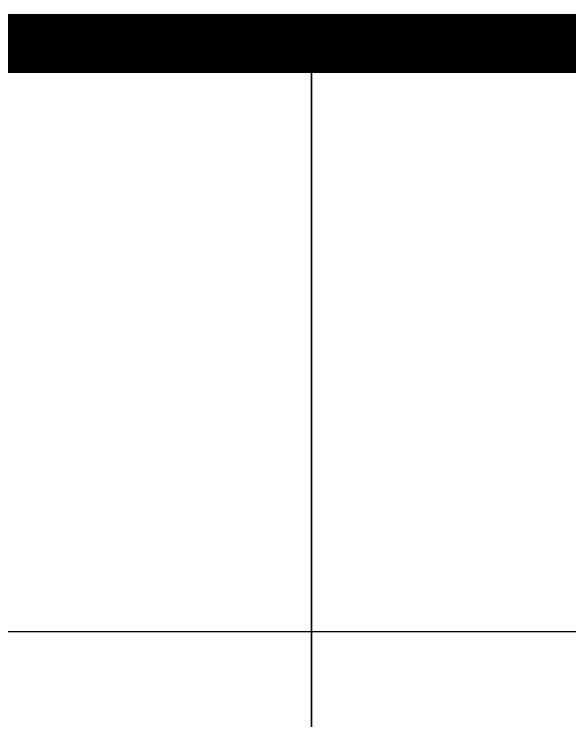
# Model space of a CAD drawing. Header units: millimetres. Extents: x 434053 to 1059003, y -2417481 to 936527.
# Drawn here: x 618893.5 to 619271.5, y -2244981.2 to -2244500.5 of the extents above; entities that cross this region are included whole.
import ezdxf

# ---------------------------------------------------------------- set-up
doc = ezdxf.new("R2010")
doc.units = ezdxf.units.MM
doc.header["$LTSCALE"] = 1000
doc.header["$MEASUREMENT"] = 0
for name, color, linetype in [('TITLIN', 7, 'Continuous'), ('图框层', 3, 'Continuous'), ('电子签名', 6, 'Continuous')]:
    doc.layers.add(name, color=color, linetype=linetype)

# ---------------------------------------------------------------- blocks, each defined once
blk = doc.blocks.new('A$C62AF6C70')
at = {"layer": '电子签名'}
blk.add_lwpolyline([(0, 0), (0, 10382.17), (2510.38, 10382.17), (2510.38, 0)], close=True, dxfattribs=at)
blk = doc.blocks.new('asdgdfgsghfdjfh')
at = {"xscale": 0.01000000000265255, "yscale": 0.01000000000265255, "zscale": 0.01000000000265255}
blk.add_blockref('A$C62AF6C70', (-25.1038, 100.2933), dxfattribs=at)
blk = doc.blocks.new('asdfgafg21GZ_LABEL2')
at = {"layer": 'TITLIN'}
for p, q in [((-25.1038, 204.1151), (-25.1038, 100.4933)), ((-65, 196.1151), (0, 196.1151))]:
    blk.add_line(p, q, dxfattribs=at)
at = {"layer": 'TITLIN', "const_width": 0.8}
blk.add_lwpolyline([(-65, 204.1151), (0, 204.1151)], dxfattribs=at)
blk = doc.blocks.new('asdfdfsdh')
blk.add_lwpolyline([(10705.75, 1755.19), (10705.75, 500), (5514.67, 500), (5514.67, 1755.19)], close=True)
at = {"layer": '图框层', "rotation": 270}
for name, xscale, yscale, zscale in [('asdfgafg21GZ_LABEL2', 50.00000001002963, 50.00000001002963, 50.00000001002963), ('asdgdfgsghfdjfh', 50, 50, 50)]:
    blk.add_blockref(name, (500, 500), dxfattribs=dict(at, xscale=xscale, yscale=yscale, zscale=zscale))

msp = doc.modelspace()

# ---------------------------------------------------------------- block references
at = {"rotation": 90}
msp.add_blockref('asdfdfsdh', (620850.94, -2255226.27), dxfattribs=at)

doc.saveas('drawing.dxf')
